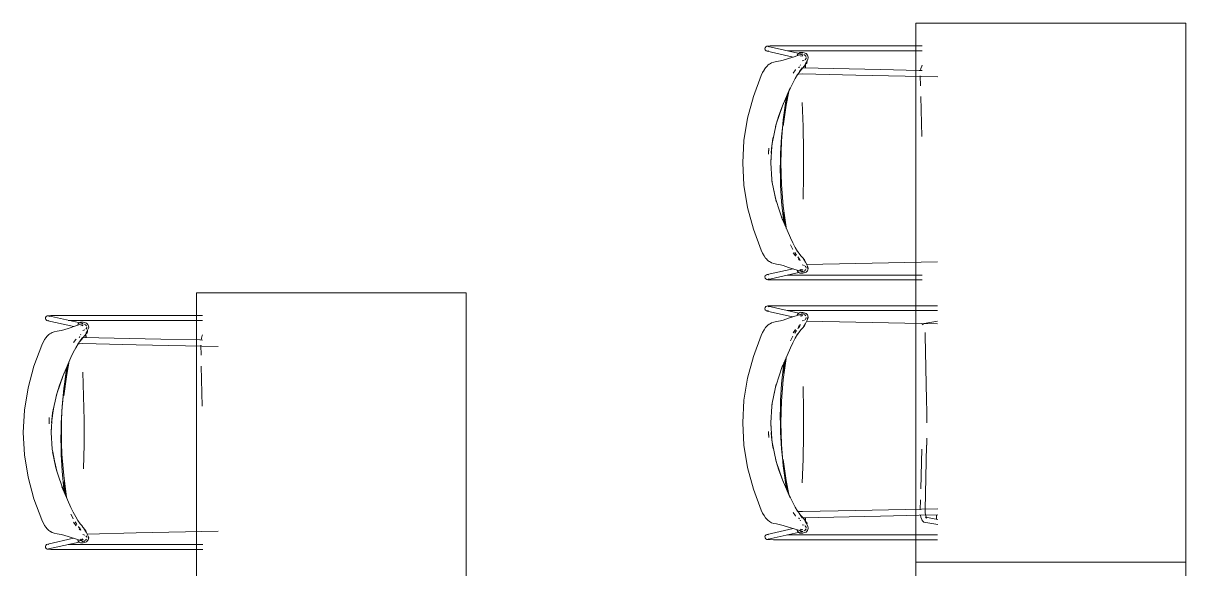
# Model space of a CAD drawing. Header units: millimetres. Extents: x 155927 to 317870, y -36033 to 97293.
# Drawn here: x 201281 to 203866, y 23993 to 25208 of the extents above; entities that cross this region are included whole.
import ezdxf

# ---------------------------------------------------------------- set-up
doc = ezdxf.new("R2010")
doc.units = ezdxf.units.MM
doc.header["$MEASUREMENT"] = 0
doc.layers.add('G-IMPT', color=8, linetype='CONTINUOUS', lineweight=9)
doc.layers.add('I-FURN', color=8, linetype='CONTINUOUS', lineweight=9)

msp = doc.modelspace()

# ---------------------------------------------------------------- linework, layer by layer
at = {"layer": 'G-IMPT'}
for p, q in [((202932.5, 25155), (202931, 25152.9)), ((202934.8, 25156.2), (202932.5, 25155)), ((202937.3, 25156.6), (202934.8, 25156.2)), ((202942.5, 25156.9), (202937.3, 25156.6)), ((203010.5, 25139.6), (202937.5, 25156)), ((202937.5, 25156), (202939.7, 25155)), ((202939.5, 25155.2), (202939.7, 25155)), ((202949.7, 25157), (202942.5, 25156.9)), ((202949.7, 25157), (202956, 25157.1)), ((203280.3, 25157.1), (202956, 25157.1)), ((202930.6, 25150.2), (202931, 25152.9)), ((202930.6, 25150.2), (202931.4, 25148.1)), ((202931.7, 25147.8), (202931.4, 25148.1)), ((202931.7, 25147.8), (202933.5, 25145.9)), ((202933.5, 25145.9), (202933.2, 25146.2)), ((202936, 25145.1), (202933.5, 25145.9)), ((202938.3, 25145.9), (202935.7, 25145.4)), ((202938, 25145.7), (202935.7, 25145.4)), ((202936, 25145.1), (202993.5, 25132.3)), ((202983.2, 25129.1), (202971.3, 25125.3)), ((203280.3, 25146.2), (202981, 25146.2)), ((202995.7, 25133), (202983.2, 25129.1)), ((203007.5, 25136.8), (202995.7, 25133)), ((203002.4, 25136.2), (203003.6, 25138.6)), ((203002.4, 25136.1), (203003.6, 25138.6)), ((203003.5, 25138.4), (203002.4, 25136.1)), ((203002.4, 25136.2), (203002.4, 25136.1)), ((203003.5, 25138.4), (203003.6, 25138.6)), ((203005.5, 25140.5), (203003.6, 25138.6)), ((203005.5, 25140.5), (203005.7, 25140.7)), ((203008.6, 25142.1), (203005.7, 25140.7)), ((203014.9, 25138.6), (203006.8, 25136.6)), ((203012.6, 25138.4), (203006.8, 25136.6)), ((203007.5, 25136.8), (203014.9, 25138.6)), ((203008.9, 25142.2), (203008.6, 25142.1)), ((203008.9, 25142.2), (203010.6, 25142.5)), ((203014.9, 25135.4), (203009.4, 25133.9)), ((203010.4, 25137.7), (203013.5, 25139.2)), ((203010.4, 25137.7), (203012.6, 25138.4)), ((203014.7, 25142.2), (203010.6, 25142.5)), ((203011.5, 25137.9), (203013.5, 25139.2)), ((203013.9, 25138.8), (203012, 25139.2)), ((203012.5, 25134.2), (203013.6, 25135.2)), ((203012.5, 25134.2), (203013.1, 25134.9)), ((203014.9, 25135.4), (203012.8, 25134.5)), ((203013.6, 25135.2), (203012.8, 25134.5)), ((203014.7, 25142.2), (203017.9, 25141.3)), ((203017.5, 25137.6), (203019.1, 25136.8)), ((203022.1, 25139.9), (203017.9, 25141.3)), ((203017.9, 25137.3), (203019.1, 25136.8)), ((203021.9, 25133.9), (203019.7, 25136.5)), ((203021.8, 25128.2), (203020.2, 25126.4)), ((203020.9, 25134.9), (203022.1, 25133.3)), ((203020.9, 25134.9), (203021.3, 25134.4)), ((203022.1, 25133.3), (203021.3, 25134.4)), ((203021.8, 25128.2), (203022.1, 25128.8)), ((203022.1, 25139.9), (203025.2, 25136.6)), ((203022.1, 25128.8), (203022.5, 25130.8)), ((203022.6, 25131.4), (203022.5, 25130.8)), ((203025.2, 25136.6), (203025.7, 25135.3)), ((203025.7, 25135.3), (203026.9, 25131.1)), ((203026, 25127), (203026.9, 25131.1)), ((202925.5, 25097.6), (202928.6, 25103.2)), ((202928.8, 25103.5), (202928.6, 25103.2)), ((202928.8, 25103.5), (202932.2, 25108.4)), ((202932.2, 25108.4), (202933.9, 25110.5)), ((202935.8, 25112.3), (202933.9, 25110.5)), ((202938.2, 25114.6), (202935.8, 25112.3)), ((202940.2, 25116.1), (202938.2, 25114.6)), ((202940.2, 25116.1), (202940.6, 25116.3)), ((202940.6, 25116.3), (202943.2, 25117.9)), ((202945.4, 25119.1), (202943.2, 25117.9)), ((202945.4, 25119.1), (202950.4, 25120.9)), ((202956.4, 25122), (202950.4, 25120.9)), ((202956.4, 25122), (202965.6, 25123.6)), ((202965.6, 25123.6), (202971.3, 25125.3)), ((202998.5, 25103.9), (202993.3, 25096.6)), ((202998.9, 25104.4), (202998.5, 25103.9)), ((203005.9, 25108.3), (203006.3, 25108.8)), ((203007.3, 25110.4), (203006.3, 25108.8)), ((203013.3, 25108.1), (203007.7, 25099.8)), ((203011.3, 25104), (203007.7, 25099.8)), ((203013.3, 25108.1), (203008.2, 25100.3)), ((203009, 25113.6), (203009.6, 25115)), ((203011.3, 25104), (203014.2, 25107.2)), ((203018.2, 25125), (203013.5, 25123.7)), ((203018.5, 25112.7), (203014.2, 25107.2)), ((203014.5, 25108.2), (203187.5, 25104.4)), ((203020.4, 25115.8), (203018.5, 25112.7)), ((203020.2, 25115.4), (203020.5, 25108.1)), ((203020.2, 25115.4), (203020.6, 25108.1)), ((203020.4, 25115.8), (203022.6, 25120.6)), ((203020.9, 25108.1), (203020.6, 25116.1)), ((203026, 25127), (203021.6, 25118.6)), ((203022.6, 25120.6), (203021.6, 25118.6)), ((203274, 25102.6), (203187.5, 25104.4)), ((203280.3, 25102.4), (203274, 25102.6)), ((203276.9, 25102.5), (203277.4, 25106.6)), ((203277.4, 25106.6), (203279.3, 25112.2)), ((203279.3, 25112.2), (203280.2, 25114.3)), ((202905, 25044.4), (202922.6, 25091.3)), ((202922.6, 25091.3), (202925.5, 25097.6)), ((202992.5, 25074.3), (202997.9, 25084.7)), ((202997.9, 25084.7), (203003.3, 25093.7)), ((203002.7, 25093.5), (203005.6, 25094.1)), ((203008.2, 25100.3), (203002.8, 25093)), ((203002.8, 25093), (203003.3, 25093.7)), ((203005.6, 25094.1), (203014, 25094.6)), ((203014, 25094.6), (203132.8, 25091.9)), ((203314.9, 25088.2), (203132.8, 25091.9)), ((203276.2, 25090.6), (203276.7, 25068.4)), ((202969.9, 25023.7), (202987.1, 25063.7)), ((202977.9, 25025.4), (202983.6, 25055.6)), ((202983.6, 25055.6), (202977.9, 25025.5)), ((202983.1, 25054.3), (202987.1, 25063.7)), ((202983.1, 25054.3), (202987.2, 25063.7)), ((202992.5, 25074.3), (202987.2, 25063.7)), ((202892, 24996), (202905, 25044.4)), ((202972.1, 25029.5), (202969.9, 25023.7)), ((202972.1, 25029.5), (202970, 25023.7)), ((202971.3, 24992.6), (202977.6, 25039.9)), ((202971.4, 24978.2), (202977.9, 25025.5)), ((202977.9, 25025.4), (202971.4, 24978.2)), ((202977.7, 25033.6), (202971.8, 24994.4)), ((202977.6, 25039.9), (202978.2, 25043.1)), ((202977.7, 25033.6), (202980.7, 25048.7)), ((203013.5, 25030.8), (203015.6, 24977.6)), ((203277.2, 25044.1), (203279.3, 24955.2)), ((202969.9, 25023.7), (202955.8, 24982.6)), ((202955.8, 24982.6), (202961.9, 25002.2)), ((202961.9, 25002.2), (202956, 24982.5)), ((202969.9, 25023.7), (202961.9, 25002.2)), ((202970, 25023.7), (202961.9, 25002.2)), ((202892, 24996), (202883.9, 24946.6)), ((202946.5, 24940.1), (202955.8, 24982.6)), ((202955.8, 24982.6), (202954.4, 24977.3)), ((202954.4, 24977.3), (202956, 24982.5)), ((202967.4, 24944.8), (202971.3, 24992.6)), ((202971.8, 24994.4), (202967.7, 24954.7)), ((203016.6, 24923.7), (203015.6, 24977.6)), ((202881.3, 24896.7), (202883.9, 24946.6)), ((202949, 24953.8), (202946.9, 24939.7)), ((202949, 24953.8), (202947.7, 24946.7)), ((202967.7, 24954.7), (202965.6, 24917.6)), ((202939.3, 24929.8), (202938.6, 24916.2)), ((202938.8, 24920.1), (202939.3, 24929.8)), ((202943.5, 24896.7), (202945.8, 24933.6)), ((202946.5, 24940.1), (202944.2, 24918.4)), ((202944.2, 24918.4), (202945.3, 24928.7)), ((202946.5, 24940.1), (202945.3, 24928.7)), ((202946.9, 24939.7), (202945.3, 24928.7)), ((202945.8, 24933.6), (202945.3, 24928.7)), ((202966.5, 24920.8), (202966.1, 24896.7)), ((202967.4, 24944.8), (202966.5, 24920.8)), ((203016.6, 24923.7), (203016.6, 24869.6)), ((202881.3, 24896.7), (202883.9, 24846.8)), ((202943.5, 24896.7), (202943.7, 24904.1)), ((202943.6, 24896.7), (202943.7, 24904.1)), ((202946, 24859.7), (202943.6, 24896.7)), ((202965.3, 24901.3), (202964.9, 24882.4)), ((202965.6, 24917.6), (202965.3, 24901.3)), ((202966.1, 24896.7), (202966.5, 24872.6)), ((202965.3, 24863.6), (202964.9, 24882.4)), ((202967.4, 24848.5), (202966.5, 24872.6)), ((203015.6, 24815.7), (203016.6, 24869.6)), ((202892, 24797.4), (202883.9, 24846.8)), ((202945.8, 24859.7), (202946.9, 24853.3)), ((202945.8, 24859.7), (202946.2, 24856.2)), ((202946, 24859.7), (202946.3, 24855.6)), ((202955.8, 24810.8), (202946.5, 24853.3)), ((202953.9, 24817.8), (202946.5, 24853.3)), ((202946.9, 24853.3), (202953.9, 24817.8)), ((202965.3, 24863.6), (202965.6, 24847.3)), ((202967.7, 24810.2), (202965.6, 24847.3)), ((202971.3, 24800.7), (202967.4, 24848.5)), ((202955.8, 24810.8), (202953.9, 24817.8)), ((202953.9, 24817.8), (202956.2, 24810.9)), ((202905, 24748.9), (202892, 24797.4)), ((202961.4, 24794.7), (202956.2, 24810.9)), ((202961.4, 24794.7), (202969.9, 24769.6)), ((202967.7, 24810.2), (202971.8, 24770.5)), ((202971.3, 24800.7), (202977.6, 24753.4)), ((202969.9, 24769.6), (202967.3, 24776)), ((202987.2, 24729.6), (202967.3, 24776)), ((202975.5, 24757), (202971.4, 24786.7)), ((202975.5, 24757), (202971.4, 24786.7)), ((202973, 24762.9), (202971.8, 24770.5)), ((202905, 24748.9), (202922.5, 24702.2)), ((202977.6, 24753.4), (202978.1, 24750.8)), ((202987.2, 24729.6), (202992.5, 24719)), ((202992.7, 24704.2), (202987.2, 24714.6)), ((202987.2, 24714.6), (202992.2, 24705.2)), ((202992.5, 24719), (202997.9, 24708.6)), ((202922.5, 24702.2), (202925.5, 24695.7)), ((202928.6, 24690.1), (202925.5, 24695.7)), ((202928.6, 24690.1), (202928.8, 24689.8)), ((202932.2, 24684.9), (202928.8, 24689.8)), ((202992.7, 24704.2), (202992.2, 24705.2)), ((202993.3, 24696.8), (202998.5, 24689.5)), ((203000.7, 24691.5), (202996.8, 24697.4)), ((202996.8, 24697.4), (202998, 24695.4)), ((203003.3, 24699.6), (202997.9, 24708.6)), ((203000.7, 24691.5), (202998, 24695.4)), ((202998.9, 24689), (202998.5, 24689.5)), ((203008.2, 24693.1), (203002.8, 24700.4)), ((203003.3, 24699.6), (203002.8, 24700.4)), ((203008.2, 24693.1), (203011.3, 24689.3)), ((203014.2, 24686.1), (203011.3, 24689.3)), ((202932.2, 24684.9), (202933.9, 24682.8)), ((202935.8, 24681), (202933.9, 24682.8)), ((202935.8, 24681), (202936.3, 24680.5)), ((202938.2, 24678.8), (202936.3, 24680.5)), ((202940.2, 24677.3), (202938.2, 24678.8)), ((202944.4, 24674.8), (202940.2, 24677.3)), ((202940.2, 24677.3), (202940.6, 24677)), ((202940.2, 24677.3), (202945.4, 24674.3)), ((202940.6, 24677), (202943.2, 24675.5)), ((202943.2, 24675.5), (202945.4, 24674.3)), ((202944.4, 24674.8), (202945.4, 24674.3)), ((202950.4, 24672.5), (202945.4, 24674.3)), ((202956.4, 24671.4), (202950.4, 24672.5)), ((202965.6, 24669.8), (202956.4, 24671.4)), ((202965.6, 24669.8), (202971.3, 24668.1)), ((202971.3, 24668.1), (202983.2, 24664.2)), ((202983.2, 24664.2), (203004.4, 24657.5)), ((203004.3, 24686.7), (203004, 24687.2)), ((203006, 24684.2), (203004, 24687.2)), ((203004.3, 24686.7), (203006, 24684.2)), ((203007.5, 24680), (203005.4, 24682.4)), ((203007.6, 24682.3), (203005.9, 24685.1)), ((203006.3, 24684.5), (203005.9, 24685.1)), ((203007.6, 24682.3), (203006.3, 24684.5)), ((203007.6, 24682.3), (203007.3, 24682.9)), ((203009.3, 24679.1), (203007.3, 24682.9)), ((203007.6, 24682.3), (203009.3, 24679.1)), ((203018.3, 24668.3), (203013.5, 24669.7)), ((203018.5, 24680.7), (203014.2, 24686.1)), ((203018.7, 24679.4), (203016.4, 24683.1)), ((203016.4, 24683.1), (203021.2, 24674.8)), ((203020.4, 24677.6), (203018.5, 24680.7)), ((203018.7, 24679.4), (203021.2, 24674.8)), ((203021.8, 24665.1), (203020.3, 24666.7)), ((203020.4, 24677.6), (203022.9, 24671.5)), ((203021.8, 24665.1), (203022.3, 24664.1)), ((203022.5, 24662.6), (203022.3, 24664.1)), ((203025.9, 24665.5), (203022.9, 24671.5)), ((203023.4, 24670.5), (203132.8, 24673)), ((203026.9, 24662.2), (203025.6, 24665.9)), ((203026.4, 24660.9), (203025.6, 24665.9)), ((203026.9, 24662.2), (203025.7, 24658)), ((203026.4, 24660.9), (203025.9, 24665.5)), ((203132.8, 24673), (203314.6, 24676.7)), ((202931.4, 24645.2), (202930.6, 24643.1)), ((202931, 24640.4), (202930.6, 24643.1)), ((202932.5, 24638.3), (202931, 24640.4)), ((202931.4, 24645.2), (202933.2, 24647.1)), ((202934.8, 24637.1), (202932.5, 24638.3)), ((202933.5, 24647.4), (202933.2, 24647.1)), ((202936, 24648.2), (202933.5, 24647.4)), ((202934.8, 24637.1), (202937.3, 24636.7)), ((202938.3, 24647.5), (202935.7, 24647.9)), ((202938, 24647.6), (202935.7, 24647.9)), ((202993.3, 24661.1), (202936, 24648.2)), ((202937.3, 24636.7), (202942.5, 24636.5)), ((202937.6, 24637.3), (203005.7, 24652.7)), ((202937.6, 24637.3), (202939.7, 24638.4)), ((202939.7, 24638.4), (202939.5, 24638.2)), ((202942.5, 24636.5), (202949.7, 24636.3)), ((202956, 24636.3), (202949.7, 24636.3)), ((203280.6, 24636.3), (202956, 24636.3)), ((202981, 24647.1), (203280.6, 24647.1)), ((203002.4, 24657.2), (203002.4, 24657.3)), ((203002.4, 24657.2), (203003.5, 24654.9)), ((203003.5, 24654.9), (203003.6, 24654.7)), ((203005.7, 24652.6), (203003.6, 24654.7)), ((203003.9, 24654.5), (203005.5, 24652.8)), ((203003.9, 24654.5), (203005.7, 24652.6)), ((203012.6, 24654.9), (203004.4, 24657.5)), ((203008.9, 24651.2), (203005.5, 24652.8)), ((203005.5, 24652.8), (203008.6, 24651.2)), ((203005.5, 24652.8), (203005.7, 24652.6)), ((203008.9, 24651.2), (203005.7, 24652.6)), ((203014.9, 24654.7), (203006.8, 24656.8)), ((203006.8, 24656.8), (203008.1, 24656.5)), ((203014.9, 24654.7), (203008.1, 24656.5)), ((203008.9, 24651.2), (203008.6, 24651.2)), ((203008.8, 24659.1), (203009.8, 24657.3)), ((203008.9, 24651.2), (203010.6, 24650.9)), ((203014.8, 24657.9), (203009.4, 24659.5)), ((203011.5, 24655.4), (203009.8, 24657.3)), ((203013.5, 24654.1), (203010.4, 24655.6)), ((203018.2, 24653.3), (203010.4, 24655.6)), ((203011.9, 24651), (203010.6, 24650.9)), ((203013.5, 24654.1), (203011.5, 24655.4)), ((203014.7, 24651.1), (203011.9, 24651)), ((203012, 24654.1), (203013.9, 24654.5)), ((203013.6, 24658.1), (203012.1, 24659.6)), ((203012.1, 24659.6), (203013, 24658.5)), ((203013.6, 24658.1), (203012.4, 24659.1)), ((203014.8, 24657.9), (203012.4, 24659.1)), ((203018.2, 24653.3), (203012.6, 24654.9)), ((203017.9, 24652.1), (203014.7, 24651.1)), ((203019.1, 24656.5), (203017.5, 24655.7)), ((203017.9, 24656), (203019.1, 24656.5)), ((203017.9, 24652.1), (203022.1, 24653.5)), ((203021.7, 24659.1), (203019.7, 24656.8)), ((203025.2, 24656.7), (203022.1, 24653.5)), ((203025.7, 24658), (203025.2, 24656.7)), ((202931, 24574.6), (202930.6, 24571.9)), ((202931.4, 24569.8), (202930.6, 24571.9)), ((202932.5, 24576.7), (202931, 24574.6)), ((202931.4, 24569.8), (202933.2, 24567.9)), ((202934.8, 24577.9), (202932.5, 24576.7)), ((202933.5, 24567.6), (202933.2, 24567.9)), ((202936, 24566.8), (202933.5, 24567.6)), ((202934.8, 24577.9), (202937.3, 24578.3)), ((202938.3, 24567.5), (202935.7, 24567.1)), ((202938, 24567.4), (202935.7, 24567.1)), ((202992.2, 24554.2), (202936, 24566.8)), ((202937.3, 24578.3), (202942.5, 24578.5)), ((202937.6, 24577.7), (203005.7, 24562.3)), ((202937.6, 24577.7), (202939.7, 24576.6)), ((202939.7, 24576.6), (202939.5, 24576.8)), ((202942.5, 24578.5), (202949.7, 24578.7)), ((202956, 24578.7), (202949.7, 24578.7)), ((203314.6, 24578.7), (202956, 24578.7)), ((202981, 24567.9), (203314.6, 24567.9)), ((203002.4, 24557.8), (203003.5, 24560.1)), ((203003.5, 24560.1), (203003.6, 24560.3)), ((203005.7, 24562.4), (203003.6, 24560.3)), ((203003.9, 24560.5), (203005.7, 24562.4)), ((203003.9, 24560.5), (203005.5, 24562.2)), ((203012.6, 24560.1), (203004.4, 24557.5)), ((203008.9, 24563.9), (203005.5, 24562.2)), ((203005.5, 24562.2), (203008.6, 24563.8)), ((203005.5, 24562.2), (203005.7, 24562.4)), ((203008.9, 24563.9), (203005.7, 24562.4)), ((203014.9, 24560.3), (203006.8, 24558.2)), ((203014.9, 24560.3), (203008.1, 24558.5)), ((203008.9, 24563.9), (203008.6, 24563.8)), ((203008.9, 24563.9), (203010.6, 24564.1)), ((203011.5, 24559.6), (203009.8, 24557.7)), ((203018.2, 24561.7), (203010.4, 24559.4)), ((203013.5, 24560.9), (203010.4, 24559.4)), ((203011.9, 24564), (203010.6, 24564.1)), ((203013.5, 24560.9), (203011.5, 24559.6)), ((203014.7, 24563.9), (203011.9, 24564)), ((203012, 24560.9), (203013.9, 24560.5)), ((203018.2, 24561.7), (203012.6, 24560.1)), ((203017.9, 24562.9), (203014.7, 24563.9)), ((203019.1, 24558.5), (203017.5, 24559.3)), ((203017.9, 24562.9), (203022.1, 24561.5)), ((203017.9, 24559), (203019.1, 24558.5)), ((203025.2, 24558.3), (203022.1, 24561.5)), ((201330.6, 24550.2), (201331, 24552.9)), ((201330.6, 24550.2), (201331.4, 24548.1)), ((201332.5, 24555), (201331, 24552.9)), ((201331.7, 24547.8), (201331.4, 24548.1)), ((201331.7, 24547.8), (201333.5, 24545.9)), ((201334.8, 24556.2), (201332.5, 24555)), ((201333.5, 24545.9), (201333.2, 24546.2)), ((201336, 24545.1), (201333.5, 24545.9)), ((201337.3, 24556.6), (201334.8, 24556.2)), ((201338.3, 24545.9), (201335.7, 24545.4)), ((201338, 24545.7), (201335.7, 24545.4)), ((201336, 24545.1), (201393.5, 24532.3)), ((201342.5, 24556.9), (201337.3, 24556.6)), ((201410.5, 24539.6), (201337.5, 24556)), ((201337.5, 24556), (201339.7, 24555)), ((201339.5, 24555.2), (201339.7, 24555)), ((201349.7, 24557), (201342.5, 24556.9)), ((201349.7, 24557), (201356, 24557.1)), ((201680.3, 24557.1), (201356, 24557.1)), ((201680.3, 24546.2), (201381, 24546.2)), ((201395.7, 24533), (201383.2, 24529.1)), ((201407.5, 24536.8), (201395.7, 24533)), ((201402.4, 24536.2), (201403.6, 24538.6)), ((201402.4, 24536.1), (201403.6, 24538.6)), ((201403.5, 24538.4), (201402.4, 24536.1)), ((201402.4, 24536.2), (201402.4, 24536.1)), ((201403.5, 24538.4), (201403.6, 24538.6)), ((201405.5, 24540.5), (201403.6, 24538.6)), ((201405.5, 24540.5), (201405.7, 24540.7)), ((201408.6, 24542.1), (201405.7, 24540.7)), ((201414.9, 24538.6), (201406.8, 24536.6)), ((201412.6, 24538.4), (201406.8, 24536.6)), ((201407.5, 24536.8), (201414.9, 24538.6)), ((201408.9, 24542.2), (201408.6, 24542.1)), ((201408.9, 24542.2), (201410.6, 24542.5)), ((201414.9, 24535.4), (201409.4, 24533.9)), ((201410.4, 24537.7), (201413.5, 24539.2)), ((201410.4, 24537.7), (201412.6, 24538.4)), ((201414.7, 24542.2), (201410.6, 24542.5)), ((201411.5, 24537.9), (201413.5, 24539.2)), ((201413.9, 24538.8), (201412, 24539.2)), ((201412.5, 24534.2), (201413.6, 24535.2)), ((201412.5, 24534.2), (201413.1, 24534.9)), ((201414.9, 24535.4), (201412.8, 24534.5)), ((201413.6, 24535.2), (201412.8, 24534.5)), ((201414.7, 24542.2), (201417.9, 24541.3)), ((201417.5, 24537.6), (201419.1, 24536.8)), ((201422.1, 24539.9), (201417.9, 24541.3)), ((201417.9, 24537.3), (201419.1, 24536.8)), ((201421.9, 24533.9), (201419.7, 24536.5)), ((201420.9, 24534.9), (201422.1, 24533.3)), ((201420.9, 24534.9), (201421.3, 24534.4)), ((201422.1, 24533.3), (201421.3, 24534.4)), ((201422.1, 24539.9), (201425.2, 24536.6)), ((201425.2, 24536.6), (201425.7, 24535.3)), ((201425.7, 24535.3), (201426.9, 24531.1)), ((202935.8, 24534), (202933.9, 24532.2)), ((202935.8, 24534), (202936.3, 24534.5)), ((202938.2, 24536.2), (202936.3, 24534.5)), ((202940.2, 24537.8), (202938.2, 24536.2)), ((202940.2, 24537.8), (202945.4, 24540.7)), ((202944.4, 24540.2), (202940.2, 24537.8)), ((202940.2, 24537.8), (202940.6, 24538)), ((202940.6, 24538), (202943.2, 24539.5)), ((202943.2, 24539.5), (202945.4, 24540.7)), ((202944.4, 24540.2), (202945.4, 24540.7)), ((202950.4, 24542.5), (202945.4, 24540.7)), ((202956.4, 24543.6), (202950.4, 24542.5)), ((202965.6, 24545.2), (202956.4, 24543.6)), ((202965.6, 24545.2), (202971.3, 24546.9)), ((202971.3, 24546.9), (202983.2, 24550.8)), ((202983.2, 24550.8), (203004.4, 24557.5)), ((203002.4, 24557.8), (203002.4, 24557.7)), ((203007.5, 24535), (203005.4, 24532.6)), ((203006.8, 24558.2), (203008.1, 24558.5)), ((203009.3, 24535.9), (203007.3, 24532.1)), ((203007.6, 24532.7), (203009.3, 24535.9)), ((203008.4, 24536.2), (203009.1, 24537.4)), ((203014.8, 24557.1), (203009.4, 24555.5)), ((203013.6, 24556.9), (203012.1, 24555.4)), ((203012.1, 24555.4), (203013, 24556.5)), ((203014.8, 24557.1), (203012.4, 24555.9)), ((203013.6, 24556.9), (203012.4, 24555.9)), ((203018.3, 24546.7), (203013.5, 24545.4)), ((203018.5, 24534.3), (203014.2, 24528.9)), ((203016.4, 24532), (203021.2, 24540.3)), ((203018.7, 24535.6), (203016.4, 24532)), ((203020.4, 24537.4), (203018.5, 24534.3)), ((203018.7, 24535.6), (203021.2, 24540.3)), ((203021.7, 24555.9), (203019.7, 24558.2)), ((203021.8, 24549.9), (203020.3, 24548.3)), ((203020.4, 24537.4), (203022.9, 24543.5)), ((203021.8, 24549.9), (203022.3, 24550.9)), ((203022.5, 24552.4), (203022.3, 24550.9)), ((203025.9, 24549.5), (203022.9, 24543.5)), ((203023.4, 24544.5), (203132.8, 24542)), ((203025.7, 24557), (203025.2, 24558.3)), ((203026.4, 24554.1), (203025.6, 24549.1)), ((203026.9, 24552.8), (203025.6, 24549.1)), ((203026.9, 24552.8), (203025.7, 24557)), ((203026.4, 24554.1), (203025.9, 24549.5)), ((203132.8, 24542), (203314.6, 24538.3)), ((203280.2, 24536), (203282.3, 24537.9)), ((203282.3, 24537.9), (203284.4, 24539.4)), ((203314.6, 24544.7), (203284.4, 24539.4)), ((201328.8, 24503.5), (201332.2, 24508.4)), ((201332.2, 24508.4), (201333.9, 24510.5)), ((201335.8, 24512.3), (201333.9, 24510.5)), ((201338.2, 24514.6), (201335.8, 24512.3)), ((201340.2, 24516.1), (201338.2, 24514.6)), ((201340.2, 24516.1), (201340.6, 24516.3)), ((201340.6, 24516.3), (201343.2, 24517.9)), ((201345.4, 24519.1), (201343.2, 24517.9)), ((201345.4, 24519.1), (201350.4, 24520.9)), ((201356.4, 24522), (201350.4, 24520.9)), ((201356.4, 24522), (201365.6, 24523.6)), ((201365.6, 24523.6), (201371.3, 24525.3)), ((201383.2, 24529.1), (201371.3, 24525.3)), ((201405.9, 24508.3), (201406.3, 24508.8)), ((201407.3, 24510.4), (201406.3, 24508.8)), ((201413.3, 24508.1), (201407.7, 24499.8)), ((201413.3, 24508.1), (201408.2, 24500.3)), ((201409, 24513.6), (201409.6, 24515)), ((201411.3, 24504), (201414.2, 24507.2)), ((201418.2, 24525), (201413.5, 24523.7)), ((201418.5, 24512.7), (201414.2, 24507.2)), ((201414.5, 24508.2), (201587.5, 24504.4)), ((201420.4, 24515.8), (201418.5, 24512.7)), ((201421.8, 24528.2), (201420.2, 24526.4)), ((201420.2, 24515.4), (201420.5, 24508.1)), ((201420.2, 24515.4), (201420.6, 24508.1)), ((201420.4, 24515.8), (201422.6, 24520.6)), ((201420.9, 24508.1), (201420.6, 24516.1)), ((201426, 24527), (201421.6, 24518.6)), ((201422.6, 24520.6), (201421.6, 24518.6)), ((201421.8, 24528.2), (201422.1, 24528.8)), ((201422.1, 24528.8), (201422.5, 24530.8)), ((201422.6, 24531.4), (201422.5, 24530.8)), ((201426, 24527), (201426.9, 24531.1)), ((201677.4, 24506.6), (201679.3, 24512.2)), ((201679.3, 24512.2), (201680.2, 24514.3)), ((202905, 24466.1), (202922.5, 24512.8)), ((202922.5, 24512.8), (202925.5, 24519.3)), ((202928.6, 24524.9), (202925.5, 24519.3)), ((202928.6, 24524.9), (202928.8, 24525.2)), ((202932.2, 24530.1), (202928.8, 24525.2)), ((202932.2, 24530.1), (202933.9, 24532.2)), ((202992.7, 24510.8), (202987.2, 24500.4)), ((202987.2, 24500.4), (202992.2, 24509.8)), ((202992.7, 24510.8), (202992.2, 24509.8)), ((202993.3, 24518.2), (202998.5, 24525.5)), ((203000.7, 24523.5), (202996.8, 24517.6)), ((202996.8, 24517.6), (202998, 24519.6)), ((203003.3, 24515.4), (202997.9, 24506.4)), ((203000.7, 24523.5), (202998, 24519.6)), ((202998.9, 24526), (202998.5, 24525.5)), ((203008.2, 24521.9), (203002.8, 24514.6)), ((203003.3, 24515.4), (203002.8, 24514.6)), ((203006, 24530.8), (203004, 24527.8)), ((203004.3, 24528.3), (203004, 24527.8)), ((203004.3, 24528.3), (203006, 24530.8)), ((203007.6, 24532.7), (203005.9, 24529.9)), ((203006.3, 24530.5), (203005.9, 24529.9)), ((203007.6, 24532.7), (203006.3, 24530.5)), ((203007.6, 24532.7), (203007.3, 24532.1)), ((203008.2, 24521.9), (203011.3, 24525.7)), ((203014.2, 24528.9), (203011.3, 24525.7)), ((203287.1, 24512.6), (203287.2, 24519)), ((203287.1, 24512.6), (203290.3, 24368.3)), ((201305, 24444.4), (201322.6, 24491.3)), ((201322.6, 24491.3), (201325.5, 24497.6)), ((201325.5, 24497.6), (201328.6, 24503.2)), ((201328.8, 24503.5), (201328.6, 24503.2)), ((201392.5, 24474.3), (201397.9, 24484.7)), ((201398.5, 24503.9), (201393.3, 24496.6)), ((201397.9, 24484.7), (201403.3, 24493.7)), ((201398.9, 24504.4), (201398.5, 24503.9)), ((201402.7, 24493.5), (201405.6, 24494.1)), ((201408.2, 24500.3), (201402.8, 24493)), ((201402.8, 24493), (201403.3, 24493.7)), ((201405.6, 24494.1), (201414, 24494.6)), ((201411.3, 24504), (201407.7, 24499.8)), ((201414, 24494.6), (201532.8, 24491.9)), ((201714.9, 24488.2), (201532.8, 24491.9)), ((201674, 24502.6), (201587.5, 24504.4)), ((201680.3, 24502.4), (201674, 24502.6)), ((201676.2, 24490.6), (201676.7, 24468.4)), ((201676.9, 24502.5), (201677.4, 24506.6)), ((202987.2, 24485.4), (202967.3, 24439)), ((202987.2, 24485.4), (202992.5, 24496)), ((202992.5, 24496), (202997.9, 24506.4)), ((201369.9, 24423.7), (201387.1, 24463.7)), ((201377.9, 24425.4), (201383.6, 24455.6)), ((201383.6, 24455.6), (201377.9, 24425.5)), ((201383.1, 24454.3), (201387.1, 24463.7)), ((201383.1, 24454.3), (201387.2, 24463.7)), ((201392.5, 24474.3), (201387.2, 24463.7)), ((202905, 24466.1), (202892, 24417.6)), ((202971.3, 24414.3), (202977.6, 24461.6)), ((202975.5, 24458), (202971.4, 24428.3)), ((202975.5, 24458), (202971.4, 24428.3)), ((202977.6, 24461.6), (202978.1, 24464.2)), ((201292, 24396), (201305, 24444.4)), ((201372.1, 24429.5), (201369.9, 24423.7)), ((201372.1, 24429.5), (201370, 24423.7)), ((201371.3, 24392.6), (201377.6, 24439.9)), ((201377.7, 24433.6), (201371.8, 24394.4)), ((201377.6, 24439.9), (201378.2, 24443.1)), ((201377.7, 24433.6), (201380.7, 24448.7)), ((201413.5, 24430.8), (201415.6, 24377.6)), ((201677.2, 24444.1), (201679.3, 24355.2)), ((202961.4, 24420.3), (202969.9, 24445.4)), ((202969.9, 24445.4), (202967.3, 24439)), ((202967.7, 24404.8), (202971.8, 24444.5)), ((202973, 24452.1), (202971.8, 24444.5)), ((201369.9, 24423.7), (201355.8, 24382.6)), ((201369.9, 24423.7), (201361.9, 24402.2)), ((201370, 24423.7), (201361.9, 24402.2)), ((201371.4, 24378.2), (201377.9, 24425.5)), ((201377.9, 24425.4), (201371.4, 24378.2)), ((202892, 24417.6), (202883.9, 24368.2)), ((202955.8, 24404.2), (202946.5, 24361.7)), ((202955.8, 24404.2), (202953.9, 24397.2)), ((202953.9, 24397.2), (202956.2, 24404.1)), ((202961.4, 24420.3), (202956.2, 24404.1)), ((202967.7, 24404.8), (202965.6, 24367.7)), ((202971.3, 24414.3), (202967.4, 24366.5)), ((201292, 24396), (201283.9, 24346.6)), ((201346.5, 24340.1), (201355.8, 24382.6)), ((201355.8, 24382.6), (201354.4, 24377.3)), ((201354.4, 24377.3), (201356, 24382.5)), ((201355.8, 24382.6), (201361.9, 24402.2)), ((201361.9, 24402.2), (201356, 24382.5)), ((201367.4, 24344.8), (201371.3, 24392.6)), ((201371.8, 24394.4), (201367.7, 24354.7)), ((202953.9, 24397.2), (202946.5, 24361.7)), ((202946.9, 24361.7), (202953.9, 24397.2)), ((203015.6, 24399.3), (203016.6, 24345.4)), ((201349, 24353.8), (201346.9, 24339.7)), ((201349, 24353.8), (201347.7, 24346.7)), ((201367.7, 24354.7), (201365.6, 24317.6)), ((201416.6, 24323.7), (201415.6, 24377.6)), ((202881.3, 24318.3), (202883.9, 24368.2)), ((202946, 24355.3), (202943.6, 24318.3)), ((202945.8, 24355.3), (202946.9, 24361.7)), ((202945.8, 24355.3), (202946.2, 24358.8)), ((202946, 24355.3), (202946.4, 24360.6)), ((202965.3, 24351.4), (202965.6, 24367.7)), ((202967.4, 24366.5), (202966.5, 24342.4)), ((203290.3, 24368.3), (203290.7, 24343.4)), ((201281.3, 24296.7), (201283.9, 24346.6)), ((201339.3, 24329.8), (201338.6, 24316.2)), ((201338.8, 24320.1), (201339.3, 24329.8)), ((201343.5, 24296.7), (201345.8, 24333.6)), ((201346.5, 24340.1), (201344.2, 24318.4)), ((201344.2, 24318.4), (201345.3, 24328.7)), ((201346.5, 24340.1), (201345.3, 24328.7)), ((201346.9, 24339.7), (201345.3, 24328.7)), ((201345.8, 24333.6), (201345.3, 24328.7)), ((201367.4, 24344.8), (201366.5, 24320.8)), ((202965.3, 24351.4), (202964.9, 24332.6)), ((202965.3, 24313.7), (202964.9, 24332.6)), ((202966.1, 24318.3), (202966.5, 24342.4)), ((203016.6, 24291.3), (203016.6, 24345.4)), ((203290.7, 24343.4), (203290.9, 24318.3)), ((201343.5, 24296.7), (201343.7, 24304.1)), ((201343.6, 24296.7), (201343.7, 24304.1)), ((201365.3, 24301.3), (201364.9, 24282.4)), ((201365.6, 24317.6), (201365.3, 24301.3)), ((201366.5, 24320.8), (201366.1, 24296.7)), ((201416.6, 24323.7), (201416.6, 24269.6)), ((202881.3, 24318.3), (202883.9, 24268.4)), ((202943.5, 24318.3), (202945.8, 24281.4)), ((202943.5, 24318.3), (202943.7, 24310.9)), ((202943.6, 24318.3), (202943.7, 24310.9)), ((202965.6, 24297.4), (202965.3, 24313.7)), ((202966.5, 24294.2), (202966.1, 24318.3)), ((201281.3, 24296.7), (201283.9, 24246.8)), ((201346, 24259.7), (201343.6, 24296.7)), ((201365.3, 24263.6), (201364.9, 24282.4)), ((201366.1, 24296.7), (201366.5, 24272.6)), ((202939.3, 24285.2), (202938.6, 24298.8)), ((202938.8, 24295.4), (202939.3, 24285.2)), ((202946.5, 24275), (202944.2, 24296.6)), ((202944.2, 24296.6), (202945.3, 24286.3)), ((202945.8, 24281.4), (202945.3, 24286.3)), ((202946.5, 24275), (202945.3, 24286.3)), ((202946.9, 24275.3), (202945.3, 24286.3)), ((202946.5, 24275), (202955.8, 24232.4)), ((202949, 24261.2), (202946.9, 24275.3)), ((202967.7, 24260.4), (202965.6, 24297.4)), ((202967.4, 24270.2), (202966.5, 24294.2)), ((203016.6, 24291.3), (203015.6, 24237.4)), ((203290.4, 24268.4), (203290.6, 24284.2)), ((201345.8, 24259.7), (201346.9, 24253.3)), ((201345.8, 24259.7), (201346.2, 24256.2)), ((201346, 24259.7), (201346.3, 24255.6)), ((201355.8, 24210.8), (201346.5, 24253.3)), ((201353.9, 24217.8), (201346.5, 24253.3)), ((201346.9, 24253.3), (201353.9, 24217.8)), ((201365.3, 24263.6), (201365.6, 24247.3)), ((201367.4, 24248.5), (201366.5, 24272.6)), ((201371.3, 24200.7), (201367.4, 24248.5)), ((201415.6, 24215.7), (201416.6, 24269.6)), ((202892, 24219), (202883.9, 24268.4)), ((202949, 24261.2), (202947.7, 24268.3)), ((202967.4, 24270.2), (202971.3, 24222.4)), ((202971.8, 24220.6), (202967.7, 24260.4)), ((203277.2, 24170.9), (203279.3, 24259.8)), ((203286.9, 24124.3), (203290.3, 24268.2)), ((203287.1, 24124.1), (203290.3, 24268.2)), ((201292, 24197.4), (201283.9, 24246.8)), ((201367.7, 24210.2), (201365.6, 24247.3)), ((202955.8, 24232.4), (202954.4, 24237.7)), ((202954.4, 24237.7), (202956, 24232.5)), ((202969.9, 24191.3), (202955.8, 24232.4)), ((202955.8, 24232.4), (202961.9, 24212.8)), ((202961.9, 24212.8), (202956, 24232.5)), ((202977.9, 24189.6), (202971.4, 24236.8)), ((202971.4, 24236.8), (202977.9, 24189.5)), ((203013.5, 24184.2), (203015.6, 24237.4)), ((201305, 24148.9), (201292, 24197.4)), ((201355.8, 24210.8), (201353.9, 24217.8)), ((201353.9, 24217.8), (201356.2, 24210.9)), ((201361.4, 24194.7), (201356.2, 24210.9)), ((201367.7, 24210.2), (201371.8, 24170.5)), ((201371.3, 24200.7), (201377.6, 24153.4)), ((202892, 24219), (202905, 24170.6)), ((202969.9, 24191.3), (202961.9, 24212.8)), ((202970, 24191.3), (202961.9, 24212.8)), ((202971.3, 24222.4), (202977.6, 24175.1)), ((202977.7, 24181.4), (202971.8, 24220.6)), ((201361.4, 24194.7), (201369.9, 24169.6)), ((201369.9, 24169.6), (201367.3, 24176)), ((201387.2, 24129.6), (201367.3, 24176)), ((201375.5, 24157), (201371.4, 24186.7)), ((201375.5, 24157), (201371.4, 24186.7)), ((202972.1, 24185.5), (202969.9, 24191.3)), ((202969.9, 24191.3), (202987.1, 24151.3)), ((202972.1, 24185.5), (202970, 24191.3)), ((202977.6, 24175.1), (202978.2, 24171.9)), ((202977.7, 24181.4), (202980.7, 24166.3)), ((202977.9, 24189.6), (202983.6, 24159.4)), ((202983.6, 24159.4), (202977.9, 24189.5)), ((201305, 24148.9), (201322.5, 24102.2)), ((201373, 24162.9), (201371.8, 24170.5)), ((201377.6, 24153.4), (201378.1, 24150.8)), ((202905, 24170.6), (202922.6, 24123.7)), ((202983.1, 24160.7), (202987.1, 24151.3)), ((202983.1, 24160.7), (202987.2, 24151.3)), ((202992.5, 24140.7), (202987.2, 24151.3)), ((203276.2, 24124.4), (203276.7, 24146.6)), ((201387.2, 24129.6), (201392.5, 24119)), ((202922.6, 24123.7), (202925.5, 24117.4)), ((202992.5, 24140.7), (202997.9, 24130.3)), ((202997.9, 24130.3), (203003.3, 24121.3)), ((203002.7, 24121.5), (203005.6, 24120.9)), ((203008.2, 24114.7), (203002.8, 24122.1)), ((203002.8, 24122.1), (203003.3, 24121.3)), ((203005.6, 24120.9), (203014, 24120.4)), ((203014, 24120.4), (203132.8, 24123.1)), ((203314.9, 24126.8), (203132.8, 24123.1)), ((203287.1, 24124.1), (203287.2, 24117.7)), ((201322.5, 24102.2), (201325.5, 24095.7)), ((201328.6, 24090.1), (201325.5, 24095.7)), ((201392.7, 24104.2), (201387.2, 24114.6)), ((201387.2, 24114.6), (201392.2, 24105.2)), ((201392.7, 24104.2), (201392.2, 24105.2)), ((201392.5, 24119), (201397.9, 24108.6)), ((201393.3, 24096.8), (201398.5, 24089.5)), ((201400.7, 24091.5), (201396.8, 24097.4)), ((201396.8, 24097.4), (201398, 24095.4)), ((201403.3, 24099.6), (201397.9, 24108.6)), ((201400.7, 24091.5), (201398, 24095.4)), ((201408.2, 24093.1), (201402.8, 24100.4)), ((201403.3, 24099.6), (201402.8, 24100.4)), ((202925.5, 24117.4), (202928.6, 24111.8)), ((202928.8, 24111.5), (202928.6, 24111.8)), ((202928.8, 24111.5), (202932.2, 24106.6)), ((202932.2, 24106.6), (202933.9, 24104.5)), ((202935.8, 24102.7), (202933.9, 24104.5)), ((202938.2, 24100.4), (202935.8, 24102.7)), ((202940.2, 24098.9), (202938.2, 24100.4)), ((202940.2, 24098.9), (202940.6, 24098.7)), ((202940.6, 24098.7), (202943.2, 24097.1)), ((202945.4, 24095.9), (202943.2, 24097.1)), ((202945.4, 24095.9), (202950.4, 24094.1)), ((202956.4, 24093), (202950.4, 24094.1)), ((202998.5, 24111.1), (202993.3, 24118.4)), ((202998.9, 24110.6), (202998.5, 24111.1)), ((203005.9, 24106.7), (203006.3, 24106.2)), ((203007.3, 24104.6), (203006.3, 24106.2)), ((203013.3, 24106.9), (203007.7, 24115.2)), ((203011.3, 24111), (203007.7, 24115.2)), ((203013.3, 24106.9), (203008.2, 24114.7)), ((203009, 24101.4), (203009.6, 24100)), ((203011.3, 24111), (203014.2, 24107.8)), ((203018.5, 24102.3), (203014.2, 24107.8)), ((203014.5, 24106.8), (203187.5, 24110.6)), ((203020.4, 24099.2), (203018.5, 24102.3)), ((203020.2, 24099.6), (203020.6, 24106.9)), ((203020.2, 24099.6), (203020.5, 24105.9)), ((203020.4, 24099.2), (203022.6, 24094.4)), ((203020.9, 24106.9), (203020.6, 24098.9)), ((203026, 24088), (203021.6, 24096.4)), ((203022.6, 24094.4), (203021.6, 24096.4)), ((203274, 24112.4), (203187.5, 24110.6)), ((203314.9, 24113.3), (203274, 24112.4)), ((203276.9, 24112.5), (203277.4, 24108.4)), ((203277.4, 24108.4), (203279.3, 24102.8)), ((203279.3, 24102.8), (203280.2, 24100.7)), ((203282.3, 24098.8), (203280.2, 24100.7)), ((203284.3, 24097.3), (203282.3, 24098.8)), ((203284.3, 24097.3), (203314.9, 24091.9)), ((203287.2, 24117.7), (203288.1, 24110.8)), ((203287.6, 24107.8), (203289.5, 24106.8)), ((203287.6, 24107.8), (203314.9, 24103)), ((203288.1, 24110.8), (203289.6, 24106.2)), ((203289.5, 24106.8), (203288.2, 24108.1)), ((203289.6, 24106.2), (203288.2, 24108.1)), ((203312, 24103.5), (203312, 24113.6)), ((201328.6, 24090.1), (201328.8, 24089.8)), ((201332.2, 24084.9), (201328.8, 24089.8)), ((201332.2, 24084.9), (201333.9, 24082.8)), ((201335.8, 24081), (201333.9, 24082.8)), ((201335.8, 24081), (201336.3, 24080.5)), ((201338.2, 24078.8), (201336.3, 24080.5)), ((201340.2, 24077.3), (201338.2, 24078.8)), ((201344.4, 24074.8), (201340.2, 24077.3)), ((201340.2, 24077.3), (201340.6, 24077)), ((201340.2, 24077.3), (201345.4, 24074.3)), ((201340.6, 24077), (201343.2, 24075.5)), ((201343.2, 24075.5), (201345.4, 24074.3)), ((201344.4, 24074.8), (201345.4, 24074.3)), ((201350.4, 24072.5), (201345.4, 24074.3)), ((201356.4, 24071.4), (201350.4, 24072.5)), ((201365.6, 24069.8), (201356.4, 24071.4)), ((201365.6, 24069.8), (201371.3, 24068.1)), ((201371.3, 24068.1), (201383.2, 24064.2)), ((201398.9, 24089), (201398.5, 24089.5)), ((201404.3, 24086.7), (201404, 24087.2)), ((201406, 24084.2), (201404, 24087.2)), ((201404.3, 24086.7), (201406, 24084.2)), ((201407.5, 24080), (201405.4, 24082.4)), ((201407.6, 24082.3), (201405.9, 24085.1)), ((201406.3, 24084.5), (201405.9, 24085.1)), ((201407.6, 24082.3), (201406.3, 24084.5)), ((201407.6, 24082.3), (201407.3, 24082.9)), ((201409.3, 24079.1), (201407.3, 24082.9)), ((201407.6, 24082.3), (201409.3, 24079.1)), ((201408.2, 24093.1), (201411.3, 24089.3)), ((201414.2, 24086.1), (201411.3, 24089.3)), ((201418.3, 24068.3), (201413.5, 24069.7)), ((201418.5, 24080.7), (201414.2, 24086.1)), ((201418.7, 24079.4), (201416.4, 24083.1)), ((201416.4, 24083.1), (201421.2, 24074.8)), ((201420.4, 24077.6), (201418.5, 24080.7)), ((201418.7, 24079.4), (201421.2, 24074.8)), ((201420.4, 24077.6), (201422.9, 24071.5)), ((201425.9, 24065.5), (201422.9, 24071.5)), ((201423.4, 24070.5), (201532.8, 24073)), ((201532.8, 24073), (201714.6, 24076.7)), ((202931.7, 24067.2), (202933.5, 24069.1)), ((202933.5, 24069.1), (202933.2, 24068.8)), ((202936, 24069.9), (202933.5, 24069.1)), ((202938.3, 24069.1), (202935.7, 24069.6)), ((202938, 24069.3), (202935.7, 24069.6)), ((202936, 24069.9), (202993.5, 24082.7)), ((203011, 24075.6), (202937.5, 24059)), ((202956.4, 24093), (202965.6, 24091.4)), ((202965.6, 24091.4), (202971.3, 24089.7)), ((202983.2, 24085.9), (202971.3, 24089.7)), ((203314.6, 24068.8), (202981, 24068.8)), ((202995.7, 24082), (202983.2, 24085.9)), ((203007.5, 24078.2), (202995.7, 24082)), ((203002.4, 24078.8), (203002.4, 24078.9)), ((203003.5, 24076.6), (203002.4, 24078.9)), ((203002.4, 24078.9), (203003.6, 24076.4)), ((203002.4, 24078.8), (203003.6, 24076.4)), ((203003.5, 24076.6), (203003.6, 24076.4)), ((203005.5, 24074.5), (203003.6, 24076.4)), ((203005.5, 24074.5), (203005.7, 24074.3)), ((203008.6, 24072.9), (203005.7, 24074.3)), ((203012.6, 24076.6), (203006.8, 24078.4)), ((203014.9, 24076.4), (203006.8, 24078.4)), ((203007.5, 24078.2), (203014.9, 24076.4)), ((203008.9, 24072.8), (203008.6, 24072.9)), ((203008.9, 24072.8), (203010.6, 24072.5)), ((203009, 24080.4), (203009.8, 24078.9)), ((203014.9, 24079.6), (203009.4, 24081.1)), ((203010.4, 24077.3), (203012.6, 24076.6)), ((203010.4, 24077.3), (203013.5, 24075.8)), ((203014.7, 24072.8), (203010.6, 24072.5)), ((203011.5, 24077.1), (203011, 24077.6)), ((203011.5, 24077.1), (203013.5, 24075.8)), ((203013.9, 24076.2), (203012, 24075.8)), ((203012.5, 24080.8), (203013.6, 24079.8)), ((203012.5, 24080.8), (203013.1, 24080.1)), ((203014.9, 24079.6), (203012.8, 24080.5)), ((203013.6, 24079.8), (203012.8, 24080.5)), ((203018.2, 24090), (203013.5, 24091.3)), ((203014.7, 24072.8), (203017.9, 24073.8)), ((203017.5, 24077.4), (203019.1, 24078.2)), ((203017.9, 24077.7), (203019.1, 24078.2)), ((203022.1, 24075.1), (203017.9, 24073.8)), ((203021.9, 24081.1), (203019.7, 24078.5)), ((203021.8, 24086.8), (203020.2, 24088.6)), ((203020.9, 24080.1), (203022.1, 24081.7)), ((203020.9, 24080.1), (203021.3, 24080.6)), ((203022.1, 24081.7), (203021.3, 24080.6)), ((203021.8, 24086.8), (203022.1, 24086.2)), ((203022.1, 24086.2), (203022.5, 24084.2)), ((203022.1, 24075.1), (203025.2, 24078.4)), ((203022.6, 24083.6), (203022.5, 24084.2)), ((203025.2, 24078.4), (203025.7, 24079.7)), ((203025.7, 24079.7), (203026.9, 24083.9)), ((203026, 24088), (203026.9, 24083.9)), ((201331.4, 24045.2), (201330.6, 24043.1)), ((201331, 24040.4), (201330.6, 24043.1)), ((201331.4, 24045.2), (201333.2, 24047.1)), ((201333.5, 24047.4), (201333.2, 24047.1)), ((201336, 24048.2), (201333.5, 24047.4)), ((201338.3, 24047.5), (201335.7, 24047.9)), ((201338, 24047.6), (201335.7, 24047.9)), ((201393.3, 24061.1), (201336, 24048.2)), ((201337.6, 24037.3), (201405.7, 24052.7)), ((201381, 24047.1), (201680.6, 24047.1)), ((201383.2, 24064.2), (201404.4, 24057.5)), ((201402.4, 24057.2), (201402.4, 24057.3)), ((201402.4, 24057.2), (201403.5, 24054.9)), ((201403.5, 24054.9), (201403.6, 24054.7)), ((201405.7, 24052.6), (201403.6, 24054.7)), ((201403.9, 24054.5), (201405.5, 24052.8)), ((201403.9, 24054.5), (201405.7, 24052.6)), ((201412.6, 24054.9), (201404.4, 24057.5)), ((201408.9, 24051.2), (201405.5, 24052.8)), ((201405.5, 24052.8), (201408.6, 24051.2)), ((201405.5, 24052.8), (201405.7, 24052.6)), ((201408.9, 24051.2), (201405.7, 24052.6)), ((201414.9, 24054.7), (201406.8, 24056.8)), ((201406.8, 24056.8), (201408.1, 24056.5)), ((201414.9, 24054.7), (201408.1, 24056.5)), ((201408.9, 24051.2), (201408.6, 24051.2)), ((201408.8, 24059.1), (201409.8, 24057.3)), ((201408.9, 24051.2), (201410.6, 24050.9)), ((201414.8, 24057.9), (201409.4, 24059.5)), ((201411.5, 24055.4), (201409.8, 24057.3)), ((201413.5, 24054.1), (201410.4, 24055.6)), ((201418.2, 24053.3), (201410.4, 24055.6)), ((201411.9, 24051), (201410.6, 24050.9)), ((201413.5, 24054.1), (201411.5, 24055.4)), ((201414.7, 24051.1), (201411.9, 24051)), ((201412, 24054.1), (201413.9, 24054.5)), ((201413.6, 24058.1), (201412.1, 24059.6)), ((201412.1, 24059.6), (201413, 24058.5)), ((201413.6, 24058.1), (201412.4, 24059.1)), ((201414.8, 24057.9), (201412.4, 24059.1)), ((201418.2, 24053.3), (201412.6, 24054.9)), ((201417.9, 24052.1), (201414.7, 24051.1)), ((201419.1, 24056.5), (201417.5, 24055.7)), ((201417.9, 24056), (201419.1, 24056.5)), ((201417.9, 24052.1), (201422.1, 24053.5)), ((201421.7, 24059.1), (201419.7, 24056.8)), ((201421.8, 24065.1), (201420.3, 24066.7)), ((201421.8, 24065.1), (201422.3, 24064.1)), ((201425.2, 24056.7), (201422.1, 24053.5)), ((201422.5, 24062.6), (201422.3, 24064.1)), ((201425.7, 24058), (201425.2, 24056.7)), ((201426.9, 24062.2), (201425.6, 24065.9)), ((201426.4, 24060.9), (201425.6, 24065.9)), ((201426.9, 24062.2), (201425.7, 24058)), ((201426.4, 24060.9), (201425.9, 24065.5)), ((202930.6, 24064.8), (202931.4, 24066.9)), ((202930.6, 24064.8), (202931, 24062.1)), ((202932.5, 24060), (202931, 24062.1)), ((202931.7, 24067.2), (202931.4, 24066.9)), ((202934.8, 24058.8), (202932.5, 24060)), ((202937.3, 24058.4), (202934.8, 24058.8)), ((202942.5, 24058.1), (202937.3, 24058.4)), ((202937.5, 24059), (202939.7, 24060)), ((202939.5, 24059.8), (202939.7, 24060)), ((202949.7, 24058), (202942.5, 24058.1)), ((202949.7, 24058), (202956, 24057.9)), ((203314.6, 24057.9), (202956, 24057.9)), ((201332.5, 24038.3), (201331, 24040.4)), ((201334.8, 24037.1), (201332.5, 24038.3)), ((201334.8, 24037.1), (201337.3, 24036.7)), ((201337.3, 24036.7), (201342.5, 24036.5)), ((201337.6, 24037.3), (201339.7, 24038.4)), ((201339.7, 24038.4), (201339.5, 24038.2)), ((201342.5, 24036.5), (201349.7, 24036.3)), ((201356, 24036.3), (201349.7, 24036.3)), ((201680.6, 24036.3), (201356, 24036.3))]:
    msp.add_line(p, q, dxfattribs=at)
at = {"layer": 'I-FURN'}
for p, q in [((203266.5, 25207.5), (203266.5, 24007.8)), ((203866.5, 25207.5), (203266.5, 25207.5)), ((203866.5, 24007.8), (203866.5, 25207.5)), ((203021.9, 25116.9), (203020.7, 25116.7)), ((203021.9, 25116.9), (203021.6, 25118.3)), ((203021.9, 25116.9), (203021.7, 25118.6)), ((203021.9, 25116.9), (203024.5, 25121.9)), ((203021.9, 25116.9), (203022.6, 25120.7)), ((203021.9, 25116.9), (203022.1, 25119.5)), ((203021.9, 25116.9), (203021.9, 25118.9)), ((203021.9, 25116.9), (203022.9, 25117.7)), ((203024.5, 25121.9), (203022.9, 25117.7)), ((203022.9, 25117.7), (203023.6, 25118.6)), ((203024.5, 25121.9), (203023.6, 25118.6)), ((203024.1, 25119.6), (203023.6, 25118.6)), ((203023.9, 25123.5), (203024.5, 25121.9)), ((203024.5, 25121.9), (203024.1, 25119.6)), ((203024.4, 25120.8), (203024.1, 25119.6)), ((203024.5, 25121.9), (203024.4, 25120.8)), ((201666.5, 24607.5), (201666.5, 23407.7)), ((202266.5, 24607.5), (201666.5, 24607.5)), ((202266.5, 23407.7), (202266.5, 24607.5)), ((201421.9, 24516.9), (201420.7, 24516.7)), ((201421.9, 24516.9), (201421.6, 24518.3)), ((201421.9, 24516.9), (201421.7, 24518.6)), ((201421.9, 24516.9), (201424.5, 24521.9)), ((201421.9, 24516.9), (201422.6, 24520.7)), ((201421.9, 24516.9), (201422.1, 24519.5)), ((201421.9, 24516.9), (201421.9, 24518.9)), ((201421.9, 24516.9), (201422.9, 24517.7)), ((201424.5, 24521.9), (201422.9, 24517.7)), ((201422.9, 24517.7), (201423.6, 24518.6)), ((201424.5, 24521.9), (201423.6, 24518.6)), ((201424.1, 24519.6), (201423.6, 24518.6)), ((201423.9, 24523.5), (201424.5, 24521.9)), ((201424.5, 24521.9), (201424.1, 24519.6)), ((201424.4, 24520.8), (201424.1, 24519.6)), ((201424.5, 24521.9), (201424.4, 24520.8)), ((203021.9, 24098.1), (203020.7, 24098.3)), ((203021.9, 24098.1), (203021.6, 24096.7)), ((203021.9, 24098.1), (203021.7, 24096.4)), ((203021.9, 24098.1), (203022.9, 24097.3)), ((203021.9, 24098.1), (203022.6, 24094.3)), ((203021.9, 24098.1), (203024.5, 24093.1)), ((203021.9, 24098.1), (203022.1, 24095.5)), ((203021.9, 24098.1), (203021.9, 24096.1)), ((203022.9, 24097.3), (203023.6, 24096.4)), ((203024.5, 24093.1), (203022.9, 24097.3)), ((203024.1, 24095.4), (203023.6, 24096.4)), ((203024.5, 24093.1), (203023.6, 24096.4)), ((203024.4, 24094.2), (203024.1, 24095.4)), ((203024.5, 24093.1), (203024.1, 24095.4)), ((203024.5, 24093.1), (203024.4, 24094.2)), ((203023.9, 24091.5), (203024.5, 24093.1)), ((203866.5, 24007.8), (203266.5, 24007.8)), ((203266.5, 24007.8), (203266.5, 22807.7)), ((203866.5, 22807.7), (203866.5, 24007.8))]:
    msp.add_line(p, q, dxfattribs=at)

doc.saveas('drawing.dxf')
